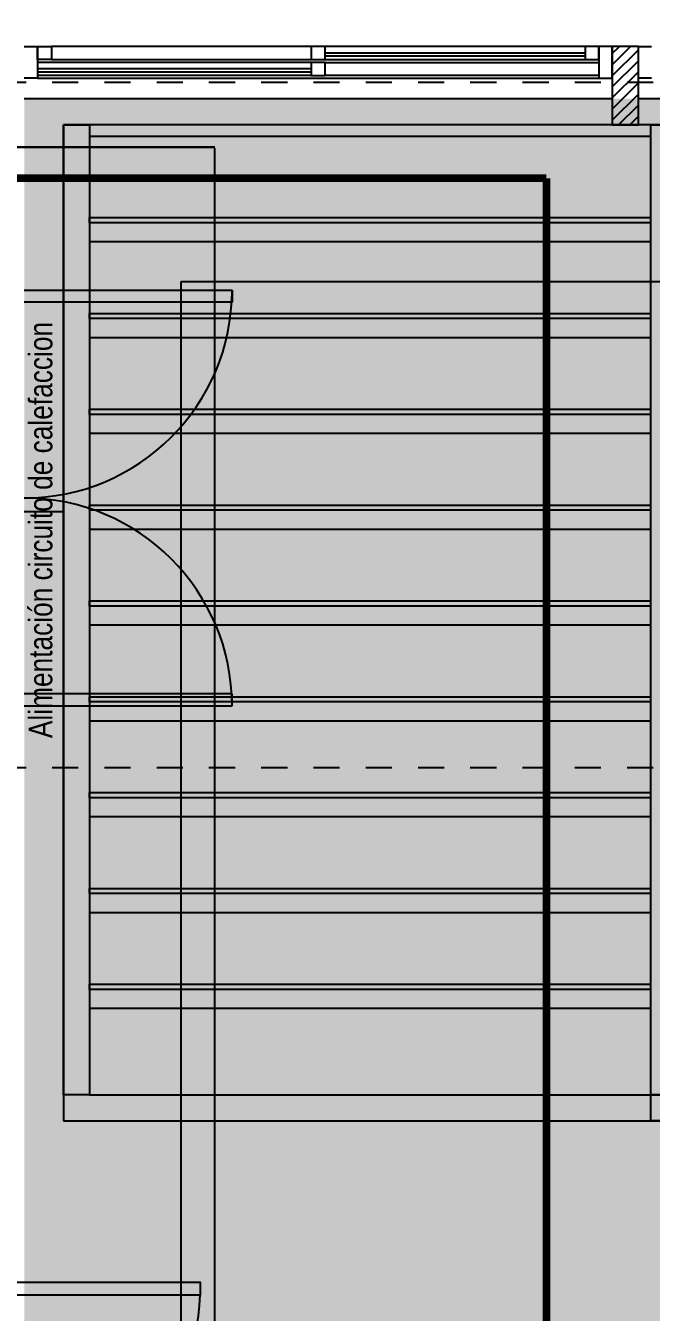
# Model space of a CAD drawing. Header units: metres. Extents: x -22 to 82, y -7 to 32.
# Drawn here: x 13.811 to 16.205, y 4.855 to 9.779 of the extents above; entities that cross this region are included whole.
import ezdxf

# ---------------------------------------------------------------- set-up
doc = ezdxf.new("R2010")
doc.units = ezdxf.units.M
doc.header["$LTSCALE"] = 2
doc.header["$MEASUREMENT"] = 0
for name, pattern in [('BORDER', [44.45, 12.7, -6.35, 12.7, -6.35, 0, -6.35]), ('CONTINU', [0]), ('DASHDOT', [25.4, 12.7, -6.35, 0, -6.35]), ('HIDDEN', [0.375, 0.25, -0.125])]:
    doc.linetypes.add(name, pattern=pattern)
for name, color, linetype in [('AGUA_FRIA', 170, 'HIDDEN'), ('AGUA_TEXTO', 2, 'CONTINUOUS'), ('AR-CARPINTERIA_015', 252, 'CONTINUOUS'), ('AR-CARPINTERIA_DET_01', 252, 'CONTINUOUS'), ('AR-CARPINTERIA_DET_BARRIDO', 252, 'CONTINUOUS'), ('PDF2_-FADE-IS-AFMONT', 160, 'CONTINUOUS'), ('ZHATCH_VEREDA', 254, 'CONTINUOUS'), ('ZLINEA_DE_EJES', 6, 'BORDER'), ('ZSILUETAEDIFICIO', 253, 'CONTINUOUS')]:
    doc.layers.add(name, color=color, linetype=linetype)
doc.styles.add('SANSS___', font='sanss___.ttf')

# ---------------------------------------------------------------- blocks, each defined once
blk = doc.blocks.new('PCH09_-_PLANTA')
at = {"layer": 'AR-CARPINTERIA_015', "linetype": 'Continuous'}
blk.add_lwpolyline([(0.0866, 0.0528), (0.0366, 0.0528), (0.0366, 0.8728), (0.0866, 0.8728)], close=True, dxfattribs=at)
at = {"layer": 'AR-CARPINTERIA_DET_01', "linetype": 'Continuous'}
for points in [[(0, 0), (0, 0.0998), (0.0299, 0.0998), (0.0299, 0.0434), (0.0429, 0.0434), (0.0429, 0.0135), (0.0299, 0.0135), (0.0299, 0)], [(0.9, 0), (0.9, 0.0998), (0.8701, 0.0998), (0.8701, 0.0434), (0.8571, 0.0434), (0.8571, 0.0135), (0.8701, 0.0135), (0.8701, 0)]]:
    blk.add_lwpolyline(points, close=True, dxfattribs=at)
at = {"layer": 'AR-CARPINTERIA_DET_BARRIDO', "ltscale": 3}
blk.add_arc((0.0597, 0.0753), 0.798, 357.7132, 88.0689, dxfattribs=at)

msp = doc.modelspace()

# ---------------------------------------------------------------- hatches: boundary and pattern name
at = {"layer": 'ZHATCH_VEREDA'}
h = msp.add_hatch(color=256, dxfattribs=at)
h.dxf.hatch_style = 1
h.paths.add_polyline_path([(20.8054, 9.5), (13.8056, 9.5), (13.8056, -1.5), (20.8054, -1.5), (20.8054, 5.8), (21.5056, 5.8), (21.5056, 6.85), (20.8056, 6.85)])
at = {"layer": 'ZSILUETAEDIFICIO'}
h = msp.add_hatch(dxfattribs=at)
h.set_pattern_fill('_USER', color=256, scale=0.03, angle=225, pattern_type=0)
h.set_pattern_definition([(225, (18.50563, 8.558855), (0.0212132, -0.0212132), [])])
h.paths.add_polyline_path([(16.1556, 9.7), (16.0556, 9.7), (16.0556, 9.4), (16.1556, 9.4)])

# ---------------------------------------------------------------- linework, layer by layer
at = {"layer": 'AGUA_FRIA', "ltscale": 0.5, "const_width": 0.03}
for points in [[(15.8038, 9.1958), (13.4101, 9.1958), (13.4101, 7.9942), (12.9975, 7.9942), (12.9975, 8.4833)], [(15.8038, -5.0408), (15.8038, 9.1958)]]:
    msp.add_lwpolyline(points, dxfattribs=at)
at = {"layer": 'PDF2_-FADE-IS-AFMONT', "const_width": 0.00849, "elevation": 0}
msp.add_lwpolyline([(14.5344, 9.3109), (14.5344, 4.3053), (31.2491, 4.3053), (31.2406, 20.5), (-18.4644, 20.5)], dxfattribs=at)
at = {"layer": 'PDF2_-FADE-IS-AFMONT', "const_width": 0.00849}
msp.add_lwpolyline([(13.6097, 9.315), (14.5351, 9.315)], dxfattribs=at)
at = {"layer": 'ZLINEA_DE_EJES', "linetype": 'DASHDOT', "ltscale": 0.001}
for p, q in [((-20.6876, 9.5638, 0), (33.3816, 9.5638, 0)), ((-20.6876, 6.9404, 0), (33.3816, 6.9404, 0))]:
    msp.add_line(p, q, dxfattribs=at)
at = {"layer": 'ZSILUETAEDIFICIO', "linetype": 'Continuous'}
for p, q in [((13.8056, 9.7, 0), (13.8564, 9.7, 0)), ((13.8564, 9.7, 0), (13.8564, 9.5793, 0)), ((13.8564, 9.7, 0), (13.9093, 9.7, 0)), ((13.8564, 9.6497, 0), (13.8564, 9.7, 0)), ((13.9093, 9.7, 0), (13.9093, 9.6497, 0)), ((14.9041, 9.7, 0), (13.9093, 9.7, 0)), ((14.9572, 9.7, 0), (14.9041, 9.7, 0)), ((14.9041, 9.7, 0), (14.9041, 9.6497, 0)), ((15.9519, 9.7, 0), (14.9572, 9.7, 0)), ((14.9572, 9.6497, 0), (14.9572, 9.7, 0)), ((16.1556, 9.7, 0), (16.2064, 9.7, 0)), ((16.1556, 9.5793, 0), (16.1556, 9.7, 0)), ((13.9093, 9.6497, 0), (13.8564, 9.6497, 0)), ((14.9041, 9.6392, 0), (13.8564, 9.6392, 0)), ((14.9041, 9.6497, 0), (14.9572, 9.6497, 0)), ((14.9572, 9.6392, 0), (14.9041, 9.6392, 0)), ((14.9041, 9.6392, 0), (14.9041, 9.5889, 0)), ((14.9572, 9.6497, 0), (15.9519, 9.6497, 0)), ((14.9572, 9.5889, 0), (14.9572, 9.6392, 0)), ((13.8564, 9.5793, 0), (13.8056, 9.5793, 0)), ((14.9041, 9.5889, 0), (13.8564, 9.5889, 0)), ((14.9041, 9.5889, 0), (14.9572, 9.5889, 0)), ((16.2064, 9.5793, 0), (16.1556, 9.5793, 0)), ((16.0556, 9.5, 0), (13.8056, 9.5, 0)), ((18.4556, 9.5, 0), (16.1518, 9.5, 0)), ((13.8057, 8.7666, 0), (14.6007, 8.7666, 0)), ((14.6007, 8.7666, 0), (14.6007, 8.7213, 0)), ((14.6007, 8.7213, 0), (13.8057, 8.7213, 0)), ((14.6007, 7.2217, 0), (13.8057, 7.2217, 0)), ((14.6007, 7.1765, 0), (14.6007, 7.2217, 0)), ((13.8057, 7.1765, 0), (14.6007, 7.1765, 0))]:
    msp.add_line(p, q, dxfattribs=at)
at = {"layer": 'ZSILUETAEDIFICIO'}
for p, q in [((15.9519, 9.6749, 0), (14.9572, 9.6749, 0)), ((15.9519, 9.6629, 0), (14.9572, 9.6629, 0)), ((16.1556, 9.7), (16.0556, 9.7)), ((16.0556, 9.7), (16.0556, 9.4)), ((16.1556, 9.4), (16.1556, 9.7)), ((14.9041, 9.6141, 0), (13.8564, 9.6141, 0)), ((13.9093, 9.6497, 0), (14.9041, 9.6497, 0)), ((14.9572, 9.6392, 0), (16.0048, 9.6392, 0)), ((14.9041, 9.6021, 0), (13.8564, 9.6021, 0)), ((13.8564, 9.5793, 0), (16.0048, 9.5793, 0)), ((16.0048, 9.5889, 0), (14.9572, 9.5889, 0)), ((16.0556, 9.4), (16.1556, 9.4)), ((18.4556, 9.4), (16.1556, 9.4)), ((14.4056, -0.6967), (14.4056, 8.8005)), ((14.4056, 8.8005), (20.2056, 8.8005)), ((13.9507, 7.9185, 0), (13.8057, 7.9185, 0))]:
    msp.add_line(p, q, dxfattribs=at)
at = {"layer": 'ZSILUETAEDIFICIO', "ltscale": 0.5}
for p, q in [((13.9556, 5.6875, 0), (13.9556, 9.4, 0)), ((13.9556, 9.4, 0), (14.0556, 9.4, 0)), ((16.3034, 9.4, 0), (13.9556, 9.4, 0)), ((13.9556, 9.4, 0), (13.9556, 5.5875, 0)), ((16.2034, 9.4, 0), (14.0556, 9.4, 0)), ((14.0556, 9.4, 0), (14.0556, 9.3563, 0)), ((14.0556, 9.4, 0), (14.0556, 5.6875, 0)), ((16.2034, 9.4, 0), (14.0556, 9.4, 0)), ((14.0556, 9.4, 0), (14.0556, 5.6875, 0)), ((16.2034, 9.3563, 0), (16.2034, 9.4, 0)), ((16.2034, 5.6875, 0), (16.2034, 9.4, 0)), ((16.2034, 9.4, 0), (16.3034, 9.4, 0)), ((16.2034, 5.6875, 0), (16.2034, 9.4, 0)), ((14.0556, 9.3563, 0), (16.2034, 9.3563, 0)), ((14.0556, 9.0254, 0), (14.0556, 9.0454, 0)), ((14.0556, 9.0454, 0), (16.2034, 9.0454, 0)), ((16.2034, 9.0254, 0), (14.0556, 9.0254, 0)), ((14.4056, 4.4063), (14.4056, 8.8)), ((14.4056, 8.8), (20.2056, 8.8)), ((14.0556, 8.6585, 0), (14.0556, 8.6785, 0)), ((14.0556, 8.6785, 0), (16.2034, 8.6785, 0)), ((16.2034, 8.6585, 0), (14.0556, 8.6585, 0)), ((14.0556, 8.2916, 0), (14.0556, 8.3116, 0)), ((14.0556, 8.3116, 0), (16.2034, 8.3116, 0)), ((16.2034, 8.2916, 0), (14.0556, 8.2916, 0)), ((14.0556, 7.9248, 0), (14.0556, 7.9448, 0)), ((14.0556, 7.9448, 0), (16.2034, 7.9448, 0)), ((16.2034, 7.9248, 0), (14.0556, 7.9248, 0)), ((14.0556, 7.5579, 0), (14.0556, 7.5779, 0)), ((14.0556, 7.5779, 0), (16.2034, 7.5779, 0)), ((16.2034, 7.5579, 0), (14.0556, 7.5579, 0)), ((14.0556, 7.191, 0), (14.0556, 7.211, 0)), ((14.0556, 7.211, 0), (16.2034, 7.211, 0)), ((16.2034, 7.191, 0), (14.0556, 7.191, 0)), ((14.0556, 6.8241, 0), (14.0556, 6.8441, 0)), ((14.0556, 6.8441, 0), (16.2034, 6.8441, 0)), ((16.2034, 6.8241, 0), (14.0556, 6.8241, 0)), ((14.0556, 6.4572, 0), (14.0556, 6.4772, 0)), ((14.0556, 6.4772, 0), (16.2034, 6.4772, 0)), ((16.2034, 6.4572, 0), (14.0556, 6.4572, 0)), ((14.0556, 6.0903, 0), (14.0556, 6.1103, 0)), ((14.0556, 6.1103, 0), (16.2034, 6.1103, 0)), ((16.2034, 6.0903, 0), (14.0556, 6.0903, 0)), ((14.0556, 5.6875, 0), (13.9556, 5.6875, 0)), ((14.0556, 5.6875, 0), (16.2034, 5.6875, 0)), ((16.3034, 5.6875, 0), (16.2034, 5.6875, 0)), ((13.9556, 5.5875, 0), (16.3034, 5.5875, 0))]:
    msp.add_line(p, q, dxfattribs=at)
at = {"layer": 'ZSILUETAEDIFICIO', "color": 252, "linetype": 'CONTINU', "ltscale": 0.5}
for p, q in [((16.2034, 9.2081, 0), (16.2034, 9.2381, 0)), ((14.0556, 9.0254, 0), (14.0556, 8.9535, 0)), ((14.0556, 8.9535, 0), (16.2034, 8.9535, 0)), ((14.0556, 8.6585, 0), (14.0556, 8.5866, 0)), ((14.0556, 8.5866, 0), (16.2034, 8.5866, 0)), ((14.0556, 8.2916, 0), (14.0556, 8.2197, 0)), ((14.0556, 8.2197, 0), (16.2034, 8.2197, 0)), ((14.0556, 7.9248, 0), (14.0556, 7.8528, 0)), ((14.0556, 7.8528, 0), (16.2034, 7.8528, 0)), ((16.2034, 6.2325, 0), (16.2034, 7.7625, 0)), ((14.0556, 7.5579, 0), (14.0556, 7.486, 0)), ((14.0556, 7.486, 0), (16.2034, 7.4859, 0)), ((14.0556, 7.191, 0), (14.0556, 7.1191, 0)), ((14.0556, 7.1191, 0), (16.2034, 7.1191, 0)), ((14.0556, 6.8241, 0), (14.0556, 6.7522, 0)), ((14.0556, 6.7522, 0), (16.2034, 6.7522, 0)), ((14.0556, 6.4572, 0), (14.0556, 6.3853, 0)), ((14.0556, 6.3853, 0), (16.2034, 6.3853, 0)), ((14.0556, 6.0903, 0), (14.0556, 6.0184, 0)), ((14.0556, 6.0184, 0), (16.2034, 6.0184, 0)), ((16.2034, 5.9918, 0), (16.2034, 6.0218, 0)), ((16.2034, 5.8249, 0), (16.2034, 5.8549, 0))]:
    msp.add_line(p, q, dxfattribs=at)
at = {"layer": 'ZSILUETAEDIFICIO', "ltscale": 0.5, "extrusion": (7.89674e-22, 1.11661e-07, 1)}
for p, q in [((16.2034, 5.5875, 0), (16.2034, 5.6875, 0)), ((16.2034, 5.6875, 0), (16.3034, 5.6875, 0)), ((16.2034, 5.5875, 0), (16.2034, 5.6875, 0)), ((16.2034, 5.6875, 0), (16.3034, 5.6875, 0)), ((16.3034, 5.5875, 0), (16.2034, 5.5875, 0)), ((16.3034, 5.5875, 0), (16.2034, 5.5875, 0))]:
    msp.add_line(p, q, dxfattribs=at)
at = {"layer": 'ZSILUETAEDIFICIO', "linetype": 'Continuous', "elevation": 0}
for points in [[(16.0048, 9.7), (15.9519, 9.7), (15.9519, 9.6497), (16.0048, 9.6497)], [(16.0556, 9.7), (16.0048, 9.7), (16.0048, 9.5793), (16.0556, 9.5793)]]:
    msp.add_lwpolyline(points, close=True, dxfattribs=at)
at = {"layer": 'ZSILUETAEDIFICIO'}
msp.add_lwpolyline([(16.1556, 9.7), (16.0556, 9.7), (16.0556, 9.4), (16.1556, 9.4)], close=True, dxfattribs=at)
at = {"layer": 'ZSILUETAEDIFICIO', "ltscale": 3}
for centre, start, end in [((13.8056, 8.7666, 0), 270.0019, 359.9955), ((13.8056, 7.1764, 0), 0.0045, 89.9981)]:
    msp.add_arc(centre, 0.7951, start, end, dxfattribs=at)

# ---------------------------------------------------------------- block references
at = {"layer": 'ZSILUETAEDIFICIO', "rotation": 270}
msp.add_blockref('PCH09_-_PLANTA', (13.6056, 5.0063, 0), dxfattribs=at)

# ---------------------------------------------------------------- texts
at = {"layer": 'AGUA_TEXTO', "color": 2, "style": 'SANSS___', "width": 0.8}
msp.add_text('Alimentación circuito de calefaccion', height=0.09, rotation=90, dxfattribs=at).set_placement((13.913, 7.0525))

doc.saveas('drawing.dxf')
